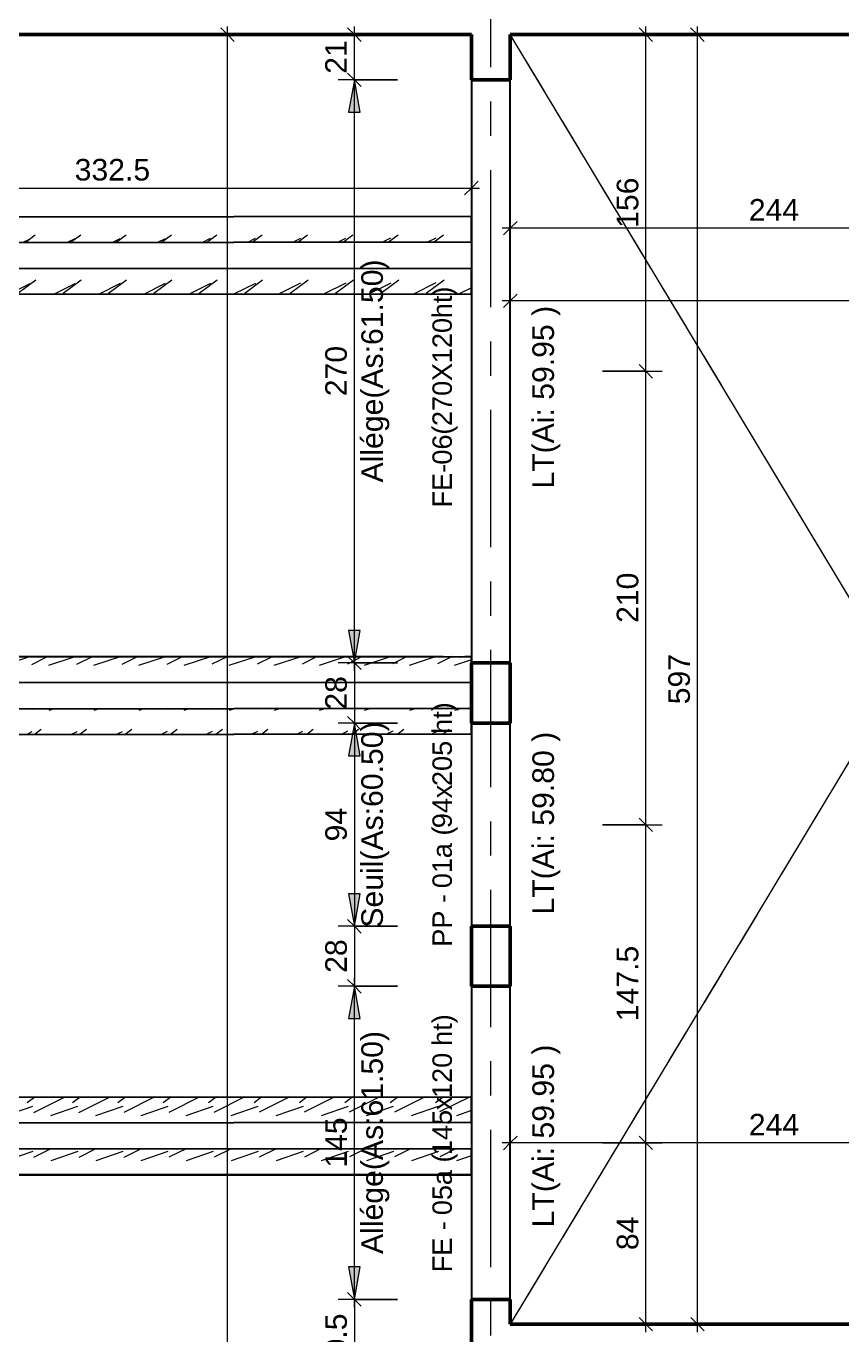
# Model space of a CAD drawing. Header units: metres. Extents: x 399 to 3028, y -427 to 863.
# Drawn here: x 408.43 to 412.21, y -398.77 to -392.71 of the extents above; entities that cross this region are included whole.
import ezdxf

# ---------------------------------------------------------------- set-up
doc = ezdxf.new("R2010")
doc.units = ezdxf.units.M
for name, pattern in [('Caché', [0.265, 0.175, -0.09]), ('Ligne de quadrillage', [1.1112499999999998, 0.6349999999999999, -0.15875, 0.15875, -0.15875]), ('Tiret', [0.3175, 0.15875, -0.15875])]:
    doc.linetypes.add(name, pattern=pattern)
for name, color, linetype, lineweight in [('A-ANNO-DIMS', 211, 'Continuous', 9), ('A-ANNO-DIMS-50', 211, 'Continuous', 9), ('A-DETL', 90, 'Continuous', 18), ('A-DOOR-IDEN', 31, 'Continuous', 18), ('A-FLOR', 192, 'Continuous', 18), ('A-GLAZ-IDEN', 152, 'Continuous', 18), ('A-WALL', 113, 'Continuous', 18), ('G-ANNO-DIMS', 111, 'Continuous', 9), ('S-BEAM', 12, 'Continuous', 18), ('S-GRID', 1, 'Continuous', 9)]:
    doc.layers.add(name, color=color, linetype=linetype, lineweight=lineweight)
doc.styles.add('Arial', font='arial.ttf', dxfattribs={"height": 0.09999999999999999})
doc.styles.add('Arial_6', font='arial.ttf', dxfattribs={"height": 0.09000000000000001})
doc.dimstyles.new('AES-_COTATION_1_50', dxfattribs={"dimscale": 0.3048, "dimtxt": 0.102025939995697, "dimasz": 0.2050524934383202, "dimexe": 0.2460629921259842, "dimexo": 0.0625, "dimgap": 0.01640419947506562, "dimtad": 1, "dimdec": 1, "dimlfac": 100, "dimrnd": 0.5, "dimdsep": 46, "dimtxsty": 'Arial', "dimblk1": 'OBLIQUE', "dimblk2": 'OBLIQUE', "dimsah": 1, "dimcen": 0.09, "dimdle": 0.1230314960629921, "dimazin": 0, "dimtfac": 1, "dimtdec": 4, "dimtix": 1, "dimtmove": 0, "dimatfit": 3, "dimfxl": 0.6561679790026247, "dimfxlon": 1, "dimtvp": 1, "dimtolj": 1, "dimtzin": 0, "dimarcsym": 2})
doc.dimstyles.new('AES-_COTATION_1_50_1', dxfattribs={"dimscale": 0.3048, "dimtxt": 0.102025939995697, "dimasz": 0.2050524934383202, "dimexe": 0.2460629921259842, "dimexo": 0.0625, "dimgap": 0.01640419947506562, "dimtad": 1, "dimdec": 1, "dimlfac": 100, "dimrnd": 0.5, "dimdsep": 46, "dimtxsty": 'Arial', "dimblk1": 'OBLIQUE', "dimblk2": 'OBLIQUE', "dimsah": 1, "dimcen": 0.09, "dimdle": 0.1230314960629921, "dimazin": 0, "dimtfac": 1, "dimtdec": 4, "dimtix": 1, "dimtmove": 2, "dimatfit": 3, "dimfxl": 0.6561679790026247, "dimfxlon": 1, "dimtvp": 1, "dimtolj": 1, "dimtzin": 0, "dimarcsym": 2})
doc.dimstyles.new('AES-_COTATION_1_50_2', dxfattribs={"dimscale": 0.3048, "dimtxt": 0.102025939995697, "dimasz": 0.2050524934383202, "dimexe": 0.2460629921259842, "dimexo": 0.0625, "dimgap": 0.01640419947506562, "dimtad": 1, "dimdec": 1, "dimlfac": 100, "dimrnd": 0.5, "dimdsep": 46, "dimtxsty": 'Arial', "dimblk1": 'OBLIQUE', "dimblk2": 'OBLIQUE', "dimsah": 1, "dimcen": 0.09, "dimdle": 0.1230314960629921, "dimazin": 0, "dimtfac": 1, "dimtdec": 4, "dimtix": 1, "dimtmove": 0, "dimatfit": 3, "dimfxl": 0.6561679790026247, "dimfxlon": 1, "dimtvp": 1, "dimtolj": 1, "dimtzin": 0, "dimarcsym": 2})
doc.dimstyles.new('AES-_COTATION_1_50_3', dxfattribs={"dimscale": 0.3048, "dimtxt": 0.102025939995697, "dimasz": 0.2050524934383202, "dimexe": 0.2460629921259842, "dimexo": 0.0625, "dimgap": 0.01640419947506562, "dimtad": 1, "dimdec": 1, "dimlfac": 100, "dimrnd": 0.5, "dimdsep": 46, "dimtxsty": 'Arial', "dimblk1": 'OBLIQUE', "dimblk2": 'OBLIQUE', "dimsah": 1, "dimcen": 0.09, "dimdle": 0.1230314960629921, "dimazin": 0, "dimtfac": 1, "dimtdec": 4, "dimtix": 1, "dimtmove": 0, "dimatfit": 3, "dimfxl": 0.6561679790026247, "dimfxlon": 1, "dimtvp": 1, "dimtolj": 1, "dimtzin": 0, "dimarcsym": 2})
doc.dimstyles.new('AES-_COTATION_Allège_1_50', dxfattribs={"dimscale": 0.3048, "dimtxt": 0.102025939995697, "dimasz": 0.4921259581926051, "dimexe": 0.2460629921259842, "dimexo": 0.0625, "dimgap": 0.01640419947506562, "dimtad": 1, "dimdec": 1, "dimlfac": 100, "dimrnd": 0.5, "dimdsep": 46, "dimtxsty": 'Arial', "dimsah": 1, "dimcen": 0.09, "dimdle": 0.1230314960629921, "dimazin": 0, "dimtfac": 1, "dimtdec": 4, "dimtix": 1, "dimtmove": 0, "dimatfit": 3, "dimfxl": 0.6561679790026247, "dimfxlon": 1, "dimtvp": 1, "dimtolj": 1, "dimtzin": 0, "dimarcsym": 2})
pattern_1 = [(216.87, (-38.043, -42.857), (0.6251992561349531, 0.4164011168672597), [0.104, -0.937]), (206.565, (-37.918, -42.919), (-0.207954507653968, -0.207954136160827), [0.233, -0.233]), (198.435, (-37.918, -43.023), (-0.4164717817046273, -0.20839446980132), [0.132, -0.5269999999999999])]

# ---------------------------------------------------------------- blocks, each defined once
blk = doc.blocks.new('DIMBLOCK36-AES_EXE_BET_TZ_R_1_COF_0100-Plan coffrage PH R_1 Diffusion')
at = {"layer": 'A-ANNO-DIMS-50', "transparency": 16777216}
for p, q in [((411.2981213951198, -397.8764679827685), (411.2668708410575, -397.8452185368405)), ((411.0981213951513, -397.8764715287984), (411.3731213951081, -397.8764666530072)), ((411.2981213951197, -397.8764679827684), (411.0981213951512, -397.8764715287982)), ((411.2981369494673, -398.7537503604539), (411.2981213951198, -397.8764679827685)), ((411.2981213951198, -397.8764679827685), (411.3293719491821, -397.9077174286963)), ((411.2981362845867, -398.7162503604598), (411.2668857305245, -398.6850009145319)), ((411.0981362846183, -398.7162539064896), (411.3731362845751, -398.7162490306986)), ((411.2981362845867, -398.7162503604598), (411.0981362846181, -398.7162539064896)), ((411.2981362845867, -398.7162503604598), (411.3293868386491, -398.7474998063876))]:
    blk.add_line(p, q, dxfattribs=at)
at = {"layer": 'A-ANNO-DIMS-50', "color": 0, "transparency": 16777216, "insert": (411.1633058727782, -398.3732711227231), "char_height": 0.09999999999999999, "width": 0.1845884698999072, "attachment_point": 1, "rotation": 90, "line_spacing_factor": 0.9417779076525878, "style": 'Arial'}
blk.add_mtext('84', dxfattribs=at)
blk = doc.blocks.new('_Oblique')
at = {"color": 0, "linetype": 'ByBlock', "lineweight": -2}
blk.add_line((-0.5, -0.5), (0.5, 0.5), dxfattribs=at)
blk = doc.blocks.new('DIMBLOCK37-AES_EXE_BET_TZ_R_1_COF_0100-Plan coffrage PH R_1 Diffusion')
at = {"layer": 'A-ANNO-DIMS-50', "transparency": 16777216}
for p, q in [((411.2980952818428, -396.4036503167603), (411.2668447277806, -396.3724008708324)), ((411.0980952818743, -396.4036538627901), (411.373095281831, -396.4036489869989)), ((411.2980952818428, -396.40365031676), (411.0980952818742, -396.40365386279)), ((411.2981213951198, -397.8764679827685), (411.2980952818428, -396.4036503167603)), ((411.2980952818428, -396.4036503167603), (411.329345835905, -396.4348997626881)), ((411.2981213951198, -397.8764679827685), (411.2668708410575, -397.8452185368405)), ((411.0981213951513, -397.8764715287984), (411.3731213951081, -397.8764666530072)), ((411.2981213951197, -397.8764679827684), (411.0981213951512, -397.8764715287982)), ((411.2981213951198, -397.8764679827685), (411.3293719491821, -397.9077174286963))]:
    blk.add_line(p, q, dxfattribs=at)
at = {"layer": 'A-ANNO-DIMS-50', "color": 0, "transparency": 16777216, "insert": (411.1632853714063, -397.3135033364077), "char_height": 0.09999999999999999, "width": 0.4162658351824438, "attachment_point": 1, "rotation": 90, "line_spacing_factor": 0.9417779076525878, "style": 'Arial'}
blk.add_mtext('147.5', dxfattribs=at)
blk = doc.blocks.new('DIMBLOCK38-AES_EXE_BET_TZ_R_1_COF_0100-Plan coffrage PH R_1 Diffusion')
at = {"layer": 'A-ANNO-DIMS-50', "transparency": 16777216}
for p, q in [((411.2980580495347, -394.3037070285841), (411.2668074954726, -394.2724575826562)), ((411.0980580495664, -394.303710574614), (411.373058049523, -394.303705698823)), ((411.2980580495347, -394.3037070285841), (411.0980580495662, -394.303710574614)), ((411.2980952818428, -396.4036503167603), (411.2980580495347, -394.3037070285841)), ((411.2980580495347, -394.3037070285841), (411.3293086035972, -394.334956474512)), ((411.2980952818428, -396.4036503167603), (411.2668447277806, -396.3724008708324)), ((411.0980952818743, -396.4036538627901), (411.373095281831, -396.4036489869989)), ((411.2980952818428, -396.40365031676), (411.0980952818742, -396.40365386279)), ((411.2980952818428, -396.4036503167603), (411.329345835905, -396.4348997626881))]:
    blk.add_line(p, q, dxfattribs=at)
at = {"layer": 'A-ANNO-DIMS-50', "color": 0, "transparency": 16777216, "insert": (411.1632536986139, -395.4690465550103), "char_height": 0.09999999999999999, "width": 0.2768827048498608, "attachment_point": 1, "rotation": 90, "line_spacing_factor": 0.9417779076525878, "style": 'Arial'}
blk.add_mtext('210', dxfattribs=at)
blk = doc.blocks.new('DIMBLOCK39-AES_EXE_BET_TZ_R_1_COF_0100-Plan coffrage PH R_1 Diffusion')
at = {"layer": 'A-ANNO-DIMS-50', "transparency": 16777216}
for p, q in [((411.0980304045908, -392.7445034253181), (411.3730304045476, -392.7444985495273)), ((411.2980304045594, -392.7444998792885), (411.0980304045908, -392.7445034253182)), ((411.2980304045594, -392.7444998792885), (411.2667798504972, -392.7132504333605)), ((411.2980580495347, -394.3037070285841), (411.2980297396788, -392.7069998792943)), ((411.2980304045594, -392.7444998792885), (411.3292809586217, -392.7757493252163)), ((411.2980580495347, -394.3037070285841), (411.2668074954726, -394.2724575826562)), ((411.0980580495664, -394.303710574614), (411.373058049523, -394.303705698823)), ((411.2980580495347, -394.3037070285841), (411.0980580495662, -394.303710574614)), ((411.2980580495347, -394.3037070285841), (411.3293086035972, -394.334956474512))]:
    blk.add_line(p, q, dxfattribs=at)
at = {"layer": 'A-ANNO-DIMS-50', "color": 0, "transparency": 16777216, "insert": (411.1632212599723, -393.6394713362746), "char_height": 0.09999999999999999, "width": 0.2768827048498608, "attachment_point": 1, "rotation": 90, "line_spacing_factor": 0.9417779076525878, "style": 'Arial'}
blk.add_mtext('156', dxfattribs=at)
blk = doc.blocks.new('DIMBLOCK74-AES_EXE_BET_TZ_R_1_COF_0100-Plan coffrage PH R_1 Diffusion')
at = {"layer": 'A-ANNO-DIMS-50', "transparency": 16777216}
for p, q in [((411.3366932389031, -392.7445034223047), (411.61169323886, -392.7444985465136)), ((411.5366932388717, -392.7444998762747), (411.3366932389032, -392.7445034223045)), ((411.5366932388717, -392.7444998762747), (411.5054426848095, -392.7132504303469)), ((411.5367997837047, -398.7537461289262), (411.5366925739911, -392.7069998762808)), ((411.5366932388717, -392.7444998762747), (411.5679437929339, -392.7757493222027)), ((411.5367991188241, -398.716246128932), (411.5055485647619, -398.6849966830042)), ((411.3367991188555, -398.7162496749619), (411.6117991188124, -398.7162447991708)), ((411.5367991188241, -398.716246128932), (411.3367991188555, -398.7162496749619)), ((411.5367991188241, -398.716246128932), (411.5680496728864, -398.7474955748599))]:
    blk.add_line(p, q, dxfattribs=at)
at = {"layer": 'A-ANNO-DIMS-50', "color": 0, "transparency": 16777216, "insert": (411.401923211773, -395.8457408849417), "char_height": 0.09999999999999999, "width": 0.2768827048498608, "attachment_point": 1, "rotation": 90, "line_spacing_factor": 0.9417779076525878, "style": 'Arial'}
blk.add_mtext('597', dxfattribs=at)
blk = doc.blocks.new('DIMBLOCK332-AES_EXE_BET_TZ_R_1_COF_0100-Plan coffrage PH R_1 Diffusion')
at = {"layer": 'A-ANNO-DIMS-50', "transparency": 16777216}
for p, q in [((409.7487520596027, -392.7445028469433), (410.0237520595726, -392.744498764055)), ((409.9487520595806, -392.7444998775699), (409.7487520596026, -392.7445028469432)), ((409.9487520595808, -392.7444998775699), (409.9175015956196, -392.7132503415378)), ((409.9487557227331, -392.9912288701545), (409.9487515028231, -392.706999877574)), ((409.9487520595808, -392.7444998775699), (409.9800025235419, -392.7757494136018)), ((409.9487551659757, -392.9537288701586), (409.9175047020146, -392.9224793341265)), ((410.1487551659537, -392.9537259007852), (409.8737551659841, -392.9537299836735)), ((409.9487551659756, -392.9537288701586), (410.1487551659536, -392.9537259007851)), ((409.9487551659757, -392.9537288701586), (409.9800056299369, -392.9849784061905))]:
    blk.add_line(p, q, dxfattribs=at)
at = {"layer": 'A-ANNO-DIMS-50', "color": 0, "transparency": 16777216, "insert": (409.8139306457028, -392.9260263105567), "char_height": 0.09999999999999999, "width": 0.1845884698999072, "attachment_point": 1, "rotation": 90, "line_spacing_factor": 0.9417779076525878, "style": 'Arial'}
blk.add_mtext('21', dxfattribs=at)
blk = doc.blocks.new('DIMBLOCK333-AES_EXE_BET_TZ_R_1_COF_0100-Plan coffrage PH R_1 Diffusion')
at = {"layer": 'A-ANNO-DIMS-50', "transparency": 16777216}
for points in [[(409.9487551659757, -392.9537288701586), (409.9223083473028, -393.1037292548845), (409.9752064387084, -393.1037284695134)], [(409.9487952525159, -395.653728869861), (409.9752420711887, -395.5037284851349), (409.9223439797831, -395.5037292705058)]]:
    blk.add_hatch(color=256, dxfattribs=at).paths.add_polyline_path(points)
for p, q in [((409.9487958092733, -395.6912288698568), (409.9487546092182, -392.9162288701626)), ((410.1487551659537, -392.9537259007852), (409.873755165984, -392.9537299836735)), ((409.9487551659757, -392.9537288701586), (409.9223083473028, -393.1037292548845)), ((409.9487551659756, -392.9537288701586), (410.1487551659536, -392.9537259007851)), ((409.9752064387084, -393.1037284695134), (409.9487551659757, -392.9537288701586)), ((409.9223083473028, -393.1037292548845), (409.9752064387084, -393.1037284695134)), ((409.9752420711887, -395.5037284851349), (409.9223439797831, -395.5037292705058)), ((409.9223439797831, -395.5037292705058), (409.9487952525159, -395.653728869861)), ((409.9487952525159, -395.653728869861), (409.9752420711887, -395.5037284851349)), ((410.1487952524939, -395.6537259004875), (409.8737952525241, -395.6537299833759)), ((409.9487952525158, -395.653728869861), (410.1487952524938, -395.6537259004875))]:
    blk.add_line(p, q, dxfattribs=at)
at = {"layer": 'A-ANNO-DIMS-50', "color": 0, "transparency": 16777216, "char_height": 0.09999999999999999, "attachment_point": 1, "line_spacing_factor": 0.9417779076525878, "style": 'Arial'}
for s, insert, width, rotation in [('Allége(As:61.50)', (409.9809228705153, -394.8185669822911), 1.235612614840195, 90.00085066280275), ('270', (409.8139522421704, -394.4190967379315), 0.2768827048498608, 90)]:
    blk.add_mtext(s, dxfattribs=dict(at, insert=insert, width=width, rotation=rotation))
blk = doc.blocks.new('DIMBLOCK334-AES_EXE_BET_TZ_R_1_COF_0100-Plan coffrage PH R_1 Diffusion')
at = {"layer": 'A-ANNO-DIMS-50', "transparency": 16777216}
for p, q in [((410.148795252494, -395.6537259004875), (409.8737952525241, -395.653729983376)), ((409.948795252516, -395.6537288698611), (409.9175447885548, -395.622479333829)), ((409.9487946957585, -395.6162288698651), (409.9487999655542, -395.9711721584851)), ((409.9487952525159, -395.653728869861), (410.1487952524938, -395.6537259004875)), ((409.948795252516, -395.6537288698611), (409.9800457164772, -395.684978405893)), ((409.9487994087967, -395.9336721584891), (409.9175489448356, -395.9024226224572)), ((410.1487994087747, -395.9336691891158), (409.8737994088049, -395.9336732720042)), ((409.9487994087966, -395.9336721584891), (410.1487994087746, -395.9336691891158)), ((409.9487994087967, -395.9336721584891), (409.9800498727578, -395.9649216945212))]:
    blk.add_line(p, q, dxfattribs=at)
at = {"layer": 'A-ANNO-DIMS-50', "color": 0, "transparency": 16777216, "insert": (409.8139743635811, -395.8706124508677), "char_height": 0.09999999999999999, "width": 0.1845884698999072, "attachment_point": 1, "rotation": 90, "line_spacing_factor": 0.9417779076525878, "style": 'Arial'}
blk.add_mtext('28', dxfattribs=at)
blk = doc.blocks.new('DIMBLOCK335-AES_EXE_BET_TZ_R_1_COF_0100-Plan coffrage PH R_1 Diffusion')
at = {"layer": 'A-ANNO-DIMS-50', "transparency": 16777216}
for points in [[(409.9487994087966, -395.9336721584891), (409.9223525901236, -396.0836725432152), (409.9752506815293, -396.0836717578443)], [(409.9488133648512, -396.8736721583855), (409.9752601835241, -396.7236717736596), (409.9223620921185, -396.7236725590304)]]:
    blk.add_hatch(color=256, dxfattribs=at).paths.add_polyline_path(points)
for p, q in [((409.9487988520393, -395.8961721584932), (409.9488139216087, -396.9111721583815)), ((410.1487994087746, -395.9336691891158), (409.8737994088049, -395.9336732720042)), ((409.9487994087966, -395.9336721584891), (409.9223525901236, -396.0836725432152)), ((409.9487994087965, -395.933672158489), (410.1487994087745, -395.9336691891158)), ((409.9752506815293, -396.0836717578443), (409.9487994087966, -395.9336721584891)), ((409.9223525901236, -396.0836725432152), (409.9752506815293, -396.0836717578443)), ((409.9752601835241, -396.7236717736596), (409.9223620921185, -396.7236725590304)), ((409.9223620921185, -396.7236725590304), (409.9488133648512, -396.8736721583855)), ((409.9488133648512, -396.8736721583855), (409.9752601835241, -396.7236717736596)), ((410.1488133648293, -396.8736691890122), (409.8738133648595, -396.8736732719007)), ((409.9488133648511, -396.8736721583854), (410.1488133648292, -396.8736691890122))]:
    blk.add_line(p, q, dxfattribs=at)
at = {"layer": 'A-ANNO-DIMS-50', "color": 0, "transparency": 16777216, "char_height": 0.09999999999999999, "attachment_point": 1, "line_spacing_factor": 0.9417779076525878, "style": 'Arial'}
for s, insert, width, rotation in [('Seuil(As:60.50)', (409.9809534771434, -396.8800543394938), 1.143318379890242, 90.00085066280344), ('94', (409.8139834197488, -396.48058409513), 0.1845884698999072, 90)]:
    blk.add_mtext(s, dxfattribs=dict(at, insert=insert, width=width, rotation=rotation))
blk = doc.blocks.new('DIMBLOCK336-AES_EXE_BET_TZ_R_1_COF_0100-Plan coffrage PH R_1 Diffusion')
at = {"layer": 'A-ANNO-DIMS-50', "transparency": 16777216}
for p, q in [((410.1488133648293, -396.8736691890122), (409.8738133648595, -396.8736732719007)), ((409.9488133648512, -396.8736721583855), (409.9175629008901, -396.8424226223537)), ((409.9488128080938, -396.8361721583898), (409.9488180463307, -397.1889898244522)), ((409.9488133648511, -396.8736721583854), (410.1488133648292, -396.8736691890122)), ((409.9488133648512, -396.8736721583855), (409.9800638288125, -396.9049216944175)), ((409.9488174895732, -397.1514898244565), (409.9175670256121, -397.1202402884245)), ((410.1488174895513, -397.1514868550831), (409.8738174895815, -397.1514909379715)), ((409.9488174895732, -397.1514898244565), (410.1488174895512, -397.151486855083)), ((409.9488174895732, -397.1514898244565), (409.9800679535344, -397.1827393604884))]:
    blk.add_line(p, q, dxfattribs=at)
at = {"layer": 'A-ANNO-DIMS-50', "color": 0, "transparency": 16777216, "insert": (409.813992460137, -397.0894929281135), "char_height": 0.09999999999999999, "width": 0.1845884698999072, "attachment_point": 1, "rotation": 90, "line_spacing_factor": 0.9417779076525878, "style": 'Arial'}
blk.add_mtext('28', dxfattribs=at)
blk = doc.blocks.new('DIMBLOCK337-AES_EXE_BET_TZ_R_1_COF_0100-Plan coffrage PH R_1 Diffusion')
at = {"layer": 'A-ANNO-DIMS-50', "transparency": 16777216}
for points in [[(409.9488174895732, -397.1514898244565), (409.9223706709003, -397.3014902091826), (409.9752687623059, -397.3014894238115)], [(409.9488390175298, -398.6014898242968), (409.9752858362029, -398.4514894395707), (409.9223877447972, -398.4514902249416)]]:
    blk.add_hatch(color=256, dxfattribs=at).paths.add_polyline_path(points)
for p, q in [((409.9488395742874, -398.6389898242925), (409.9488169328157, -397.1139898244605)), ((410.1488174895513, -397.1514868550831), (409.8738174895815, -397.1514909379713)), ((409.9488174895732, -397.1514898244565), (409.9223706709003, -397.3014902091826)), ((409.9488174895732, -397.1514898244563), (410.1488174895512, -397.1514868550829)), ((409.9752687623059, -397.3014894238115), (409.9488174895732, -397.1514898244565)), ((409.9223706709003, -397.3014902091826), (409.9752687623059, -397.3014894238115)), ((409.9752858362029, -398.4514894395707), (409.9223877447972, -398.4514902249416)), ((409.9223877447972, -398.4514902249416), (409.9488390175298, -398.6014898242968)), ((409.9488390175298, -398.6014898242968), (409.9752858362029, -398.4514894395707)), ((410.1488390175078, -398.6014868549233), (409.8738390175382, -398.6014909378117)), ((409.9488390175297, -398.6014898242968), (410.1488390175078, -398.6014868549233))]:
    blk.add_line(p, q, dxfattribs=at)
at = {"layer": 'A-ANNO-DIMS-50', "color": 0, "transparency": 16777216, "char_height": 0.09999999999999999, "attachment_point": 1, "line_spacing_factor": 0.9417779076525878, "style": 'Arial'}
for s, insert, width, rotation in [('Allége(As:61.50)', (409.980975914821, -398.3913279366579), 1.235612614840195, 90.0008506628005), ('145', (409.8140052864762, -397.9918576922984), 0.2768827048498608, 90)]:
    blk.add_mtext(s, dxfattribs=dict(at, insert=insert, width=width, rotation=rotation))
blk = doc.blocks.new('DIMBLOCK338-AES_EXE_BET_TZ_R_1_COF_0100-Plan coffrage PH R_1 Diffusion')
at = {"layer": 'A-ANNO-DIMS-50', "transparency": 16777216}
for p, q in [((409.9488390175298, -398.6014898242968), (409.9175885535687, -398.5702402882647)), ((409.9488384607723, -398.5639898243008), (409.9488455809941, -399.0435672190098)), ((410.1488390175078, -398.6014868549233), (409.8738390175382, -398.6014909378118)), ((409.9488390175297, -398.6014898242968), (410.1488390175078, -398.6014868549233)), ((409.9488390175298, -398.6014898242968), (409.9800894814911, -398.6327393603286)), ((410.1488450242144, -399.0060642496404), (409.8738450242448, -399.0060683325289)), ((409.9488450242364, -399.0060672190137), (409.9175945602753, -398.9748176829818)), ((409.9488450242364, -399.0060672190136), (410.1488450242144, -399.0060642496403)), ((409.9488450242364, -399.0060672190137), (409.9800954881977, -399.0373167550459))]:
    blk.add_line(p, q, dxfattribs=at)
at = {"layer": 'A-ANNO-DIMS-50', "color": 0, "transparency": 16777216, "insert": (409.8140190538081, -398.9387667626531), "char_height": 0.09999999999999999, "width": 0.3239716002324902, "attachment_point": 1, "rotation": 90, "line_spacing_factor": 0.9417779076525878, "style": 'Arial'}
blk.add_mtext('40.5', dxfattribs=at)
blk = doc.blocks.new('DIMBLOCK725-AES_EXE_BET_TZ_R_1_COF_0100-Plan coffrage PH R_1 Diffusion')
at = {"layer": 'A-ANNO-DIMS-50', "transparency": 16777216}
for p, q in [((410.6706565949919, -393.840862312617), (410.6706565949697, -393.5658623126172)), ((410.6706565949756, -393.640862312617), (410.701906594973, -393.6096123126146)), ((413.1093719022114, -393.8408623124207), (413.1093719021891, -393.5658623124208)), ((413.1093719021953, -393.6408623124207), (413.1406219021928, -393.6096123124183)), ((413.1093719021953, -393.6408623124207), (410.6331565949757, -393.64086231262)), ((410.6706565949756, -393.640862312617), (410.639406594978, -393.6721123126197)), ((410.6706565949758, -393.6408623126169), (410.6706565949917, -393.8408623126169)), ((413.1093719021953, -393.6408623124207), (413.0781219021979, -393.6721123124232)), ((413.1093719021952, -393.6408623124207), (413.1093719022112, -393.8408623124206))]:
    blk.add_line(p, q, dxfattribs=at)
at = {"layer": 'A-ANNO-DIMS-50', "color": 0, "transparency": 16777216, "insert": (411.7746464548871, -393.5060393454523), "char_height": 0.09999999999999999, "width": 0.2768827048498608, "attachment_point": 1, "rotation": 4.6118591526903545e-09, "line_spacing_factor": 0.9417779076525878, "style": 'Arial'}
blk.add_mtext('244', dxfattribs=at)
blk = doc.blocks.new('DIMBLOCK728-AES_EXE_BET_TZ_R_1_COF_0100-Plan coffrage PH R_1 Diffusion')
at = {"layer": 'A-ANNO-DIMS-50', "transparency": 16777216}
for p, q in [((410.6706615947432, -394.1776161273736), (410.6706615947209, -393.9026161273736)), ((414.9367063716646, -394.1776161270303), (414.9367063716422, -393.9026161270302)), ((414.9742063716484, -393.9776161270271), (410.6331615947269, -393.9776161273765)), ((410.6706615947268, -393.9776161273736), (410.6394115947294, -394.0088661273762)), ((410.6706615947268, -393.9776161273736), (410.7019115947243, -393.9463661273711)), ((410.6706615947269, -393.9776161273735), (410.670661594743, -394.1776161273734)), ((414.9367063716485, -393.9776161270302), (414.9054563716509, -394.0088661270327)), ((414.9367063716485, -393.9776161270302), (414.9679563716459, -393.9463661270277)), ((414.9367063716484, -393.9776161270302), (414.9367063716643, -394.17761612703))]:
    blk.add_line(p, q, dxfattribs=at)
at = {"layer": 'A-ANNO-DIMS-50', "color": 0, "transparency": 16777216, "insert": (412.4280147179689, -393.8427931601564), "char_height": 0.09999999999999999, "width": 0.4162658351824438, "attachment_point": 1, "rotation": 4.611859152690354e-09, "line_spacing_factor": 0.9417779076525878, "style": 'Arial'}
blk.add_mtext('426.5', dxfattribs=at)
blk = doc.blocks.new('DIMBLOCK735-AES_EXE_BET_TZ_R_1_COF_0100-Plan coffrage PH R_1 Diffusion')
at = {"layer": 'A-ANNO-DIMS-50', "transparency": 16777216}
for p, q in [((410.6707224601983, -398.0772426485978), (410.6707183773098, -397.8022426486282)), ((410.6707194908249, -397.8772426486198), (410.7019690268569, -397.8459921846587)), ((413.1094377674178, -398.0772064413159), (413.1094336845293, -397.8022064413461)), ((413.1094347980444, -397.8772064413379), (413.1406843340764, -397.8459559773767)), ((413.1094347980444, -397.8772064413379), (410.6332194908289, -397.8772432053775)), ((410.6707194908249, -397.8772426486198), (410.6394699547929, -397.908493112581)), ((410.6707194908249, -397.8772426486197), (410.6707224601983, -398.0772426485977)), ((413.1094347980444, -397.8772064413379), (413.0781852620124, -397.908456905299)), ((413.1094347980443, -397.8772064413378), (413.1094377674177, -398.0772064413158))]:
    blk.add_line(p, q, dxfattribs=at)
at = {"layer": 'A-ANNO-DIMS-50', "color": 0, "transparency": 16777216, "insert": (411.7747073490611, -397.7424032907682), "char_height": 0.09999999999999999, "width": 0.2768827048498608, "attachment_point": 1, "rotation": 0.0008506628239555653, "line_spacing_factor": 0.9417779076525878, "style": 'Arial'}
blk.add_mtext('244', dxfattribs=at)
blk = doc.blocks.new('DIMBLOCK785-AES_EXE_BET_TZ_R_1_COF_0100-Plan coffrage PH R_1 Diffusion')
at = {"layer": 'A-ANNO-DIMS-50', "transparency": 16777216}
for p, q in [((409.1619573989355, -392.7444998766918), (409.4369573989357, -392.744499876692)), ((409.3619573989355, -392.7444998766918), (409.1619573989354, -392.7444998766917)), ((409.3619573989355, -392.7444998766917), (409.3307073989357, -392.7132498766918)), ((409.3619573989361, -417.0847017173481), (409.3619573989356, -392.706999876692)), ((409.3619573989355, -392.7444998766917), (409.3932073989355, -392.7757498766917)), ((409.561957398936, -417.0472017173482), (409.2869573989361, -417.0472017173481)), ((409.3619573989361, -417.0472017173482), (409.3307073989361, -417.0159517173481)), ((409.3619573989361, -417.0472017173482), (409.3932073989359, -417.0784517173482)), ((409.3619573989359, -417.0472017173481), (409.561957398936, -417.0472017173481))]:
    blk.add_line(p, q, dxfattribs=at)
at = {"layer": 'A-ANNO-DIMS-50', "color": 0, "transparency": 16777216, "insert": (409.22713443186, -405.1077508262418), "char_height": 0.09999999999999999, "width": 0.5085600701323973, "attachment_point": 1, "rotation": 90, "line_spacing_factor": 0.9417779076525878, "style": 'Arial'}
blk.add_mtext('2430.5', dxfattribs=at)
blk = doc.blocks.new('DIMBLOCK800-AES_EXE_BET_TZ_R_1_COF_0100-Plan coffrage PH R_1 Diffusion')
at = {"layer": 'A-ANNO-DIMS-50', "transparency": 16777216}
for p, q in [((407.1644667830357, -393.2549445470534), (407.1644667830359, -393.5299445470534)), ((407.1644667830356, -393.4549445470533), (407.1644667830356, -393.2549445470534)), ((410.4906538321961, -393.2549445470536), (410.4906538321959, -393.5299445470535)), ((410.490653832196, -393.4549445470536), (410.4906538321958, -393.2549445470536)), ((407.1644667830357, -393.4549445470534), (407.1957167830358, -393.4236945470536)), ((410.490653832196, -393.4549445470536), (410.5219038321959, -393.4236945470537)), ((407.1644667830357, -393.4549445470534), (407.1332167830358, -393.4861945470535)), ((407.1644667830357, -393.4549445470534), (410.5281538321959, -393.4549445470536)), ((410.490653832196, -393.4549445470536), (410.459403832196, -393.4861945470535))]:
    blk.add_line(p, q, dxfattribs=at)
at = {"layer": 'A-ANNO-DIMS-50', "color": 0, "transparency": 16777216, "insert": (408.6541162096232, -393.3201215799778), "char_height": 0.09999999999999999, "width": 0.4162658351824438, "attachment_point": 1, "line_spacing_factor": 0.9417779076525878, "style": 'Arial'}
blk.add_mtext('332.5', dxfattribs=at)

msp = doc.modelspace()

# ---------------------------------------------------------------- hatches: boundary and pattern name
at = {"layer": 'S-BEAM'}
h = msp.add_hatch(dxfattribs=at)
h.set_pattern_fill('FP_1', color=9, style=0, pattern_type=2)
h.set_pattern_definition(pattern_1)
h.paths.add_polyline_path([(404.8638162690928, -393.7117316294342), (410.4906575604321, -393.7059670120021), (410.4905952005204, -393.5859670129147), (404.863693330895, -393.5917316924085)])
h = msp.add_hatch(dxfattribs=at)
h.set_pattern_fill('FP_1', color=9, style=0, pattern_type=2)
h.set_pattern_definition(pattern_1)
h.paths.add_polyline_path([(404.8638162690928, -393.7117316294342), (410.4906575604321, -393.7059670120021), (410.4905952005204, -393.5859670129147), (404.863693330895, -393.5917316924085)])
h = msp.add_hatch(dxfattribs=at)
h.set_pattern_fill('FP_1', color=9, style=0, pattern_type=2)
h.set_pattern_definition(pattern_1)
h.paths.add_polyline_path([(404.8875461022959, -393.9517074447587), (410.4906611236437, -393.9459645684491), (410.4905987637704, -393.8259671354589), (407.913528011824, -393.8286073071311), (407.913528011824, -393.8292710730902), (407.673527885877, -393.8292710730902), (407.6734052003038, -393.8288533094748), (404.8874231640979, -393.8317075077328)])
h = msp.add_hatch(dxfattribs=at)
h.set_pattern_fill('FP_1', color=9, style=0, pattern_type=2)
h.set_pattern_definition(pattern_1)
h.paths.add_polyline_path([(404.8875461022959, -393.9517074447587), (410.4906611236437, -393.9459645684491), (410.4905987637704, -393.8259671354589), (407.913528011824, -393.8286073071311), (407.913528011824, -393.8292710730902), (407.673527885877, -393.8292710730902), (407.6734052003038, -393.8288533094748), (404.8874231640979, -393.8317075077328)])
h = msp.add_hatch(dxfattribs=at)
h.set_pattern_fill('FP_1', color=9, style=0, pattern_type=2)
h.set_pattern_definition(pattern_1)
h.paths.add_polyline_path([(405.0834962112424, -395.7499270872553), (410.4906878245893, -395.7443874977379), (410.4906254646717, -395.6243874986505), (405.0833732730443, -395.6299271502294)])
h = msp.add_hatch(dxfattribs=at)
h.set_pattern_fill('FP_1', color=9, style=0, pattern_type=2)
h.set_pattern_definition(pattern_1)
h.paths.add_polyline_path([(405.0834962112424, -395.7499270872553), (410.4906878245893, -395.7443874977379), (410.4906254646717, -395.6243874986505), (405.0833732730443, -395.6299271502294)])
h = msp.add_hatch(dxfattribs=at)
h.set_pattern_fill('FP_1', color=9, style=0, pattern_type=2)
h.set_pattern_definition(pattern_1)
h.paths.add_polyline_path([(405.1072260446771, -395.9899029026035), (410.4906906347541, -395.9843848033934), (410.4906290279276, -395.8643876212187), (408.1332079543005, -395.8668027649758), (408.1332079543006, -395.8674665300085), (407.8932078283536, -395.8674665300086), (407.8930851427803, -395.8670487673196), (405.1071031064791, -395.8699029655776)])
h = msp.add_hatch(dxfattribs=at)
h.set_pattern_fill('FP_1', color=9, style=0, pattern_type=2)
h.set_pattern_definition(pattern_1)
h.paths.add_polyline_path([(405.1072260446771, -395.9899029026035), (410.4906906347541, -395.9843848033934), (410.4906290279276, -395.8643876212187), (408.1332079543005, -395.8668027649758), (408.1332079543006, -395.8674665300085), (407.8932078283536, -395.8674665300086), (407.8930851427803, -395.8670487673196), (405.1071031064791, -395.8699029655776)])
h = msp.add_hatch(dxfattribs=at)
h.set_pattern_fill('FP_1', color=9, style=0, pattern_type=2)
h.set_pattern_definition(pattern_1)
h.paths.add_polyline_path([(405.303176153392, -397.7881225450764), (410.4907180887467, -397.7828079834736), (410.490655728867, -397.6628080154466), (405.303053215194, -397.6681226080505)])
h = msp.add_hatch(dxfattribs=at)
h.set_pattern_fill('FP_1', color=9, style=0, pattern_type=2)
h.set_pattern_definition(pattern_1)
h.paths.add_polyline_path([(405.303176153392, -397.7881225450764), (410.4907180887467, -397.7828079834736), (410.490655728867, -397.6628080154466), (405.303053215194, -397.6681226080505)])
h = msp.add_hatch(dxfattribs=at)
h.set_pattern_fill('FP_1', color=9, style=0, pattern_type=2)
h.set_pattern_definition(pattern_1)
h.paths.add_polyline_path([(405.3269059870581, -398.0280983604484), (410.4907216513732, -398.0228050658715), (410.4906592920851, -397.9028081069789), (408.3528878964501, -397.904998222821), (408.3528878964502, -397.9056619878297), (408.1128877705032, -397.9056619878296), (408.1127650849299, -397.9052442251647), (405.3267830488601, -397.9080984234227)])
h = msp.add_hatch(dxfattribs=at)
h.set_pattern_fill('FP_1', color=9, style=0, pattern_type=2)
h.set_pattern_definition(pattern_1)
h.paths.add_polyline_path([(405.3269059870581, -398.0280983604484), (410.4907216513732, -398.0228050658715), (410.4906592920851, -397.9028081069789), (408.3528878964501, -397.904998222821), (408.3528878964502, -397.9056619878297), (408.1128877705032, -397.9056619878296), (408.1127650849299, -397.9052442251647), (405.3267830488601, -397.9080984234227)])

# ---------------------------------------------------------------- linework, layer by layer
at = {"layer": 'A-DETL', "color": 51}
for q in [(410.6706432760394, -392.7438507607233), (410.6707319476258, -398.7162614844324)]:
    msp.add_line((412.4676615945895, -395.7302994225063), q, dxfattribs=at)
at = {"layer": 'A-DETL', "linetype": 'Tiret'}
for q in [(410.6706432760394, -392.7438507607233), (410.6707319476258, -398.7162614844324)]:
    msp.add_line((412.4676615945895, -395.7302994225063), q, dxfattribs=at)
at = {"layer": 'A-FLOR', "color": 31, "lineweight": 25}
for p, q in [((410.6706432856767, -392.7444998627018), (414.9367063715496, -392.7444997877167)), ((410.670731947626, -398.7162614844319), (410.6706432856769, -392.7444998766917)), ((407.2918564136813, -395.6249001679498), (410.1844207874123, -395.6247012009084)), ((410.4906860473094, -395.6246801342405), (410.4906869337763, -395.6843874670454)), ((410.4906878245887, -395.7443874977374), (410.490690497026, -395.92438758966)), ((410.490691387793, -395.9843845538968), (410.4907171979335, -397.7228079528482)), ((410.4907180887461, -397.782807983473), (410.4907207611834, -397.9628080754492)), ((410.4907216928625, -398.0255606476855), (407.7682761865185, -398.025597212027)), ((410.4907216519455, -398.0228047246104), (410.4907216928625, -398.0255606476855)), ((421.7907319459239, -398.7160643251726), (410.670731947626, -398.7162614844319))]:
    msp.add_line(p, q, dxfattribs=at)
at = {"layer": 'A-FLOR', "color": 31, "linetype": 'Caché', "lineweight": 25}
for p, q in [((410.1844703967873, -395.6247011974959), (410.4906860473094, -395.6246801342405)), ((410.4906869345128, -395.6844370764204), (410.4906878238522, -395.7443378883623)), ((410.4906904977626, -395.9244371990349), (410.4906913870565, -395.9843349445219)), ((410.49071719867, -397.7228575622232), (410.4907180880094, -397.7827583740982)), ((410.4907207619198, -397.9628576848242), (410.4907216512091, -398.0227551152353))]:
    msp.add_line(p, q, dxfattribs=at)
at = {"layer": 'A-WALL', "color": 2, "lineweight": 50}
for p, q in [((410.490643285657, -392.7444998766918), (407.1644667830357, -392.7444998766918)), ((410.4906463919326, -392.9537208247718), (410.490643285657, -392.7444998766917)), ((414.9367063715492, -392.7444998766918), (410.6706432856769, -392.7444998766918)), ((410.6706432856769, -392.7444998766918), (410.6706463919126, -392.9537181523356)), ((410.6706463919126, -392.9537181523356), (410.4906463919326, -392.9537208247718)), ((410.4906864784728, -395.6537208244741), (410.6706864784529, -395.653718152038)), ((410.4906906347534, -395.9336641131023), (410.4906864784728, -395.6537208244741)), ((410.6706864784529, -395.653718152038), (410.6706906347336, -395.9336614406662)), ((410.6706906347336, -395.9336614406662), (410.4906906347534, -395.9336641131023)), ((410.490704590808, -396.8736641129986), (410.6707045907884, -396.8736614405627)), ((410.4907087155301, -397.1514817790696), (410.490704590808, -396.8736641129986)), ((410.6707045907884, -396.8736614405627), (410.6707087155102, -397.1514791066336)), ((410.6707087155102, -397.1514791066336), (410.4907087155301, -397.1514817790696)), ((410.4907302434868, -398.6014817789099), (410.670730243467, -398.6014791064738)), ((410.4907362501934, -399.006059173627), (410.4907302434868, -398.6014817789099)), ((410.670730243467, -398.6014791064738), (410.6707319476257, -398.7162614844323)), ((410.6707319476257, -398.7162614844323), (421.790731945924, -398.7160643251725))]:
    msp.add_line(p, q, dxfattribs=at)
at = {"layer": 'A-WALL', "color": 3, "lineweight": 25}
for p, q in [((410.4906463919326, -392.9537208247718), (410.4906864784728, -395.6537208244741)), ((410.6706864784529, -395.653718152038), (410.6706463919126, -392.9537181523356)), ((410.4906906347534, -395.9336641131023), (410.490704590808, -396.8736641129986)), ((410.6707045907884, -396.8736614405627), (410.6706906347336, -395.9336614406662)), ((410.4907087155301, -397.1514817790696), (410.4907302434868, -398.6014817789099)), ((410.670730243467, -398.6014791064738), (410.6707087155102, -397.1514791066336))]:
    msp.add_line(p, q, dxfattribs=at)
at = {"layer": 'G-ANNO-DIMS'}
for p, q in [((410.6706635291615, -394.1079851804691), (410.6706635291615, -394.1079851804691)), ((410.6706635291615, -394.1079851804691), (410.6706635291615, -394.1079851804691)), ((410.6706928153556, -396.0805356542024), (410.6706928153556, -396.0805356542024)), ((410.6706928153556, -396.0805356542024), (410.6706928153556, -396.0805356542024)), ((410.670714323617, -397.5292090918468), (410.670714323617, -397.5292090918468)), ((410.670714323617, -397.5292090918468), (410.670714323617, -397.5292090918468))]:
    msp.add_line(p, q, dxfattribs=at)
at = {"layer": 'S-BEAM', "color": 24, "lineweight": 25}
for p, q in [((404.8636933308943, -393.591731692408), (410.4905952005197, -393.5859670129142)), ((410.490656669619, -393.6459669814397), (410.4905952005197, -393.5859670129142)), ((410.4907181387179, -393.70596694994), (410.490656669619, -393.6459669814397)), ((410.4906575604314, -393.7059670120016), (404.8638162690922, -393.7117316294338)), ((407.9135273318096, -393.8286073078273), (410.4905987637699, -393.8259671354584)), ((410.4906602328688, -393.8859671039605), (410.4905987637699, -393.8259671354584)), ((410.4907217019677, -393.9459670724843), (410.4906602328688, -393.8859671039605)), ((410.4906611236813, -393.945967134546), (404.8875461022954, -393.9517074447581)), ((405.0833732730437, -395.6299271502289), (410.4906254646772, -395.62438749865)), ((410.4906555162449, -395.653720824474), (410.4906254646772, -395.62438749865)), ((410.4907484028753, -395.7443874356758), (410.4906555162449, -395.653720824474)), ((410.4906878245887, -395.7443874977375), (405.0834962112418, -395.7499270872549)), ((408.1332072742871, -395.866802765672), (410.490629027927, -395.8643876212182)), ((410.4907000006899, -395.9336641129632), (410.490629027927, -395.8643876212182)), ((410.4907519661251, -395.9843875582441), (410.4907000006899, -395.9336641129632)), ((410.4906913878385, -395.9843876203056), (405.1072260446765, -395.989902902603)), ((405.3030532151932, -397.6681226080501), (410.4906557288345, -397.6628079843857)), ((410.4907171979337, -397.7228079529097), (410.4906557288345, -397.6628079843857)), ((410.4907786670327, -397.7828079214115), (410.4907171979337, -397.7228079529097)), ((410.4907180887462, -397.7828079834731), (405.3031761533913, -397.7881225450759)), ((408.3528872164366, -397.9049982235172), (410.4906592920844, -397.9028081069783)), ((410.4907207611834, -397.9628080755179), (410.4906592920844, -397.9028081069783)), ((410.4907822302823, -398.0228080440042), (410.4907207611834, -397.9628080755179)), ((410.490721651996, -398.0228081060658), (405.3269059870575, -398.0280983604478))]:
    msp.add_line(p, q, dxfattribs=at)
at = {"layer": 'S-GRID', "linetype": 'Ligne de quadrillage'}
msp.add_line((410.5811074857996, -424.0103650214506), (410.5804566668352, -380.1749231444238), dxfattribs=at)

# ---------------------------------------------------------------- texts
at = {"layer": 'A-DOOR-IDEN', "lineweight": 9, "char_height": 0.08999999999999993, "attachment_point": 1, "rotation": 90, "style": 'Arial_6'}
for s, insert, width in [('ht)', (410.3102107809489, -395.9830286018366), 0.1723628124999996), ('205 ', (410.3102107809489, -396.2244608935032), 0.2926159374999999), ('\\fArial|b0|i0|c178|p34|;x', (410.3102107809489, -396.2806848518366), 0.06814343749999996), ('94', (410.3102107809488, -396.4195911018364), 0.1683543749999999), ('a (', (410.3102107809489, -396.5584973518366), 0.1683543749999998), ('01', (410.3102107809488, -396.6974036018366), 0.1683543749999999), ('PP - ', (410.3102107809488, -396.9686015185032), 0.3286918749999997)]:
    msp.add_mtext(s, dxfattribs=dict(at, insert=insert, width=width))
at = {"layer": 'A-GLAZ-IDEN', "lineweight": 9, "char_height": 0.08999999999999993, "attachment_point": 1, "rotation": 90, "style": 'Arial_6'}
for s, insert, width in [('ht)', (410.3102107809497, -394.0580038840644), 0.1723628124999999), ('120', (410.3102107809499, -394.2663632590643), 0.2525315624999998), ('\\fArial|b0|i0|c178|p34|;X', (410.3102107809499, -394.3490455507309), 0.1002109374999998), ('270', (410.3102107809499, -394.5574049257309), 0.2525315624999999), ('\\fArial|b0|i0|c178|p34|;(', (410.3102107809498, -394.5970924257309), 0.04810124999999991), ('06', (410.3102107809499, -394.7359986757309), 0.1683543749999999), ('FE-', (410.31021078095, -394.9344361757309), 0.2405062499999998), ('ht)', (410.310210780949, -397.4277460005124), 0.1723628124999999), ('120 ', (410.310210780949, -397.669178292179), 0.2926159374999997), ('\\fArial|b0|i0|c178|p34|;x', (410.310210780949, -397.7254022505124), 0.06814343749999996), ('145', (410.310210780949, -397.9337616255123), 0.2525315624999998), ('a (', (410.3102107809488, -398.0726678755123), 0.1683543749999998), ('05', (410.3102107809489, -398.2115741255124), 0.1683543749999998), ('FE - ', (410.310210780949, -398.4761574588456), 0.3206749999999997)]:
    msp.add_mtext(s, dxfattribs=dict(at, insert=insert, width=width))
at = {"layer": 'G-ANNO-DIMS', "char_height": 0.09999999999999999, "width": 1.011238987816307, "attachment_point": 1, "rotation": 90, "line_spacing_factor": 0.9417779076525878, "style": 'Arial'}
for s, insert in [('LT(Ai: 59.95 )', (410.7728082605665, -394.846833645176)), ('LT(Ai: 59.80 )', (410.7728375467604, -396.8193841189091)), ('LT(Ai: 59.95 )', (410.772859055022, -398.2680575565536))]:
    msp.add_mtext(s, dxfattribs=dict(at, insert=insert))

# ---------------------------------------------------------------- dimensions: what is measured, and where the dimension line sits
at = {"layer": 'A-ANNO-DIMS'}
for base, p1, p2, angle, dimstyle, override, picture, middle in [((409.3619573989357, -392.7444998766919), (409.561957398936, -417.0472017173481), (409.1619573989354, -392.7444998766917), 89.99999999999991, 'AES-_COTATION_1_50_3', {"dimpost": '<>', "dimfxl": 24.30599343281088}, 'DIMBLOCK785-AES_EXE_BET_TZ_R_1_COF_0100-Plan coffrage PH R_1 Diffusion', (409.3058659934539, -404.8958507970201)), ((409.9487520595807, -392.7444998775699), (410.1487551659536, -392.9537259007851), (409.7487520596026, -392.7445028469432), 270.0008506628303, 'AES-_COTATION_1_50_2', {"dimpost": '<>', "dimfxl": 0.4514164057158652}, 'DIMBLOCK332-AES_EXE_BET_TZ_R_1_COF_0100-Plan coffrage PH R_1 Diffusion', (410.0039582515364, -392.8491135542482)), ((411.2980304045594, -392.7444998792882), (411.0980580495662, -394.303710574614), (411.0980304045908, -392.7445034253182), 270.0010158627186, 'AES-_COTATION_1_50', {"dimpost": '<>', "dimfxl": 1.559207149540919}, 'DIMBLOCK39-AES_EXE_BET_TZ_R_1_COF_0100-Plan coffrage PH R_1 Diffusion', (411.3541015261077, -393.5241024600319)), ((411.5366932388717, -392.7444998762749), (411.3367991188555, -398.7162496749619), (411.3366932389032, -392.7445034223045), 270.0010158627226, 'AES-_COTATION_1_50', {"dimpost": '<>', "dimfxl": 5.97174625359603}, 'DIMBLOCK74-AES_EXE_BET_TZ_R_1_COF_0100-Plan coffrage PH R_1 Diffusion', (411.5928034779085, -395.7303720086991)), ((410.6706565949917, -393.6408623126169), (413.1093719022112, -393.8408623124206), (410.6706565949917, -393.8408623126169), 4.610122928813812e-09, 'AES-_COTATION_1_50_3', {"dimpost": '<>', "dimfxl": 2.438715307219468}, 'DIMBLOCK725-AES_EXE_BET_TZ_R_1_COF_0100-Plan coffrage PH R_1 Diffusion', (411.8900142486015, -393.5856576738526)), ((411.2980580495349, -394.3037070285842), (411.0980952818742, -396.40365386279), (411.0980580495662, -394.303710574614), 270.0010158627256, 'AES-_COTATION_1_50', {"dimpost": '<>', "dimfxl": 2.099943288506074}, 'DIMBLOCK38-AES_EXE_BET_TZ_R_1_COF_0100-Plan coffrage PH R_1 Diffusion', (411.3541339647496, -395.3536776787678)), ((409.9487994087967, -395.9336721584892), (410.1487952524938, -395.6537259004875), (410.1487994087746, -395.9336691891158), 270.0008506627991, 'AES-_COTATION_1_50_2', {"dimpost": '<>', "dimfxl": 0.2799432886591141}, 'DIMBLOCK334-AES_EXE_BET_TZ_R_1_COF_0100-Plan coffrage PH R_1 Diffusion', (410.0048546297195, -395.7936996818999)), ((411.2980952818429, -396.4036503167603), (411.0981213951512, -397.8764715287982), (411.0980952818742, -396.40365386279), 270.001015862718, 'AES-_COTATION_1_50', {"dimpost": '<>', "dimfxl": 1.472817666239707}, 'DIMBLOCK37-AES_EXE_BET_TZ_R_1_COF_0100-Plan coffrage PH R_1 Diffusion', (411.354165637542, -397.1400581558601)), ((409.9488174895731, -397.1514898244564), (410.1488133648292, -396.8736691890122), (410.1488174895512, -397.151486855083), 270.0008506628448, 'AES-_COTATION_1_50_2', {"dimpost": '<>', "dimfxl": 0.2778176661014792}, 'DIMBLOCK336-AES_EXE_BET_TZ_R_1_COF_0100-Plan coffrage PH R_1 Diffusion', (410.0048727262753, -397.0125801591458)), ((410.6707194908249, -397.8772426486198), (413.1094377674177, -398.0772064413158), (410.6707224601983, -398.0772426485977), 0.000850662820847537, 'AES-_COTATION_1_50_3', {"dimpost": '<>', "dimfxl": 2.438715307488136}, 'DIMBLOCK735-AES_EXE_BET_TZ_R_1_COF_0100-Plan coffrage PH R_1 Diffusion', (411.8900763248186, -397.8220199062206)), ((411.2981213951198, -397.8764679827684), (411.0981362846181, -398.7162539064896), (411.0981213951512, -397.8764715287982), 270.0010158627271, 'AES-_COTATION_1_50', {"dimpost": '<>', "dimfxl": 0.8397823778233886}, 'DIMBLOCK36-AES_EXE_BET_TZ_R_1_COF_0100-Plan coffrage PH R_1 Diffusion', (411.3541861389139, -398.2963581777097)), ((409.9488450242364, -399.0060672190136), (410.1488390175078, -398.6014868549233), (410.1488450242144, -399.0060642496403), 270.0008506628098, 'AES-_COTATION_1_50_2', {"dimpost": '<>', "dimfxl": 0.4045773947616136}, 'DIMBLOCK338-AES_EXE_BET_TZ_R_1_COF_0100-Plan coffrage PH R_1 Diffusion', (410.0048993199462, -398.8037776893799))]:
    dim = msp.add_linear_dim(base=base, p1=p1, p2=p2, angle=angle, dimstyle=dimstyle, override=override, dxfattribs=at)
    dim.commit()
    dim.dimension.update_dxf_attribs({"geometry": picture, "text_midpoint": middle})
for base, p1, p2, angle, text, override, picture, middle in [((409.9487551659756, -392.9537288701583), (410.1487952524938, -395.6537259004875), (410.1487551659536, -392.9537259007851), 270.000850662802, '<>\\XAllége(As:61.50)', {"dimpost": '<>', "dimfxl": 2.699999999999993}, 'DIMBLOCK333-AES_EXE_BET_TZ_R_1_COF_0100-Plan coffrage PH R_1 Diffusion', (409.9487752092456, -394.3037288700096)), ((409.9488133648512, -396.8736721583855), (410.1487994087745, -395.9336691891158), (410.1488133648292, -396.8736691890122), 270.0008506627951, '<>\\XSeuil(As:60.50)', {"dimpost": '<>', "dimfxl": 0.939999999999974}, 'DIMBLOCK335-AES_EXE_BET_TZ_R_1_COF_0100-Plan coffrage PH R_1 Diffusion', (409.9488063868238, -396.4036721584373)), ((409.9488174895731, -397.1514898244561), (410.1488390175078, -398.6014868549233), (410.1488174895512, -397.1514868550829), 270.0008506627948, '<>\\XAllége(As:61.50)', {"dimpost": '<>', "dimfxl": 1.45000000000024}, 'DIMBLOCK337-AES_EXE_BET_TZ_R_1_COF_0100-Plan coffrage PH R_1 Diffusion', (409.9488282535514, -397.8764898243763))]:
    dim = msp.add_linear_dim(base=base, p1=p1, p2=p2, angle=angle, text=text, dimstyle='AES-_COTATION_Allège_1_50', override=override, dxfattribs=at)
    dim.commit()
    dim.dimension.update_dxf_attribs({"geometry": picture, "text_midpoint": middle})
dim = msp.add_linear_dim(base=(410.4906538321958, -393.4549445470536), p1=(407.1644667830356, -393.2549445470534), p2=(410.4906538321958, -393.2549445470536), dimstyle='AES-_COTATION_1_50_3', override={"dimpost": '<>', "dimfxl": 3.326187049160183}, dxfattribs=at)
dim.commit()
dim.dimension.update_dxf_attribs({"geometry": 'DIMBLOCK800-AES_EXE_BET_TZ_R_1_COF_0100-Plan coffrage PH R_1 Diffusion', "text_midpoint": (408.8275603076157, -393.398853141572)})
dim = msp.add_linear_dim(base=(410.670661594743, -393.9776161273734), p1=(414.9367063716643, -394.17761612703), p2=(410.670661594743, -394.1776161273734), angle=4.610440729800262e-09, dimstyle='AES-_COTATION_1_50_1', override={"dimpost": '<>', "dimfxl": 4.266044776921262}, dxfattribs=at)
dim.commit()
dim.dimension.update_dxf_attribs({"geometry": 'DIMBLOCK728-AES_EXE_BET_TZ_R_1_COF_0100-Plan coffrage PH R_1 Diffusion', "text_midpoint": (412.6361476355655, -393.9094598268063), "dimtype": 160, "text_rotation": 4.611859152690354e-09})

doc.saveas('drawing.dxf')
